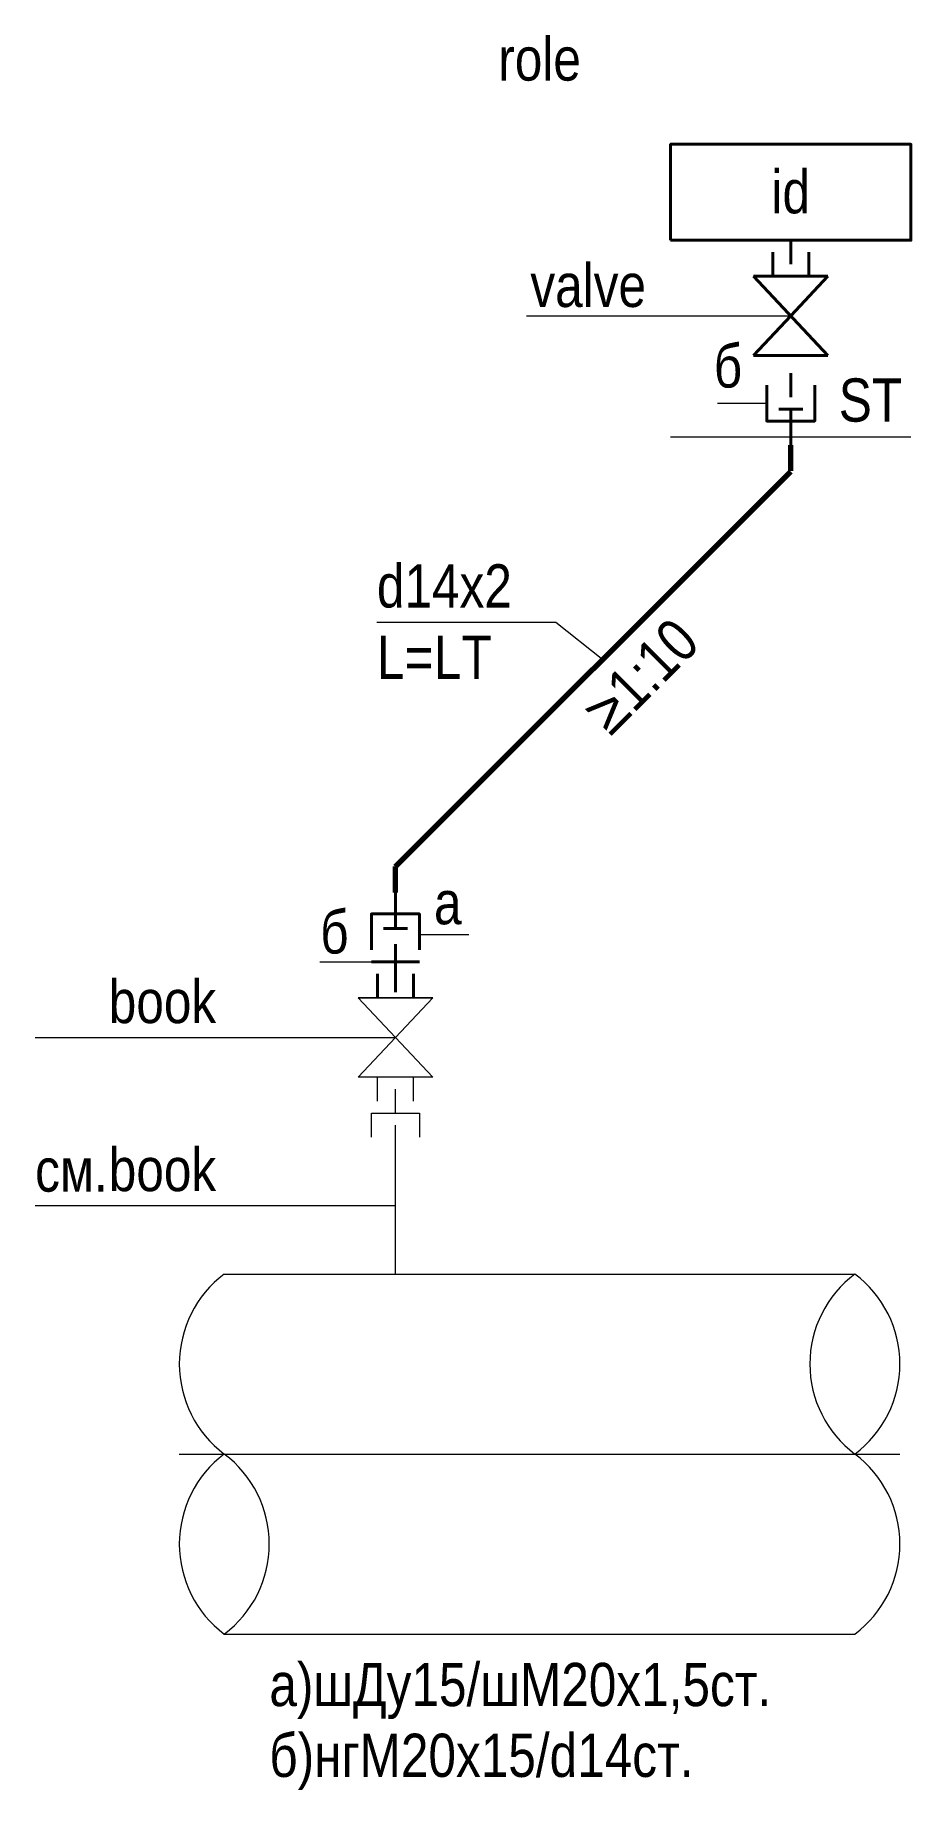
# Model space of a CAD drawing. Header units: feet. Extents: x 24 to 60.5, y -81.5 to -8.4.
import ezdxf

# ---------------------------------------------------------------- set-up
doc = ezdxf.new("R2010")
doc.units = ezdxf.units.FT
doc.header["$MEASUREMENT"] = 0
doc.linetypes.add('1_1', pattern=[2000, 1000, -1000])
doc.linetypes.add('4_2_1_2', pattern=[9000, 4000, -2000, 1000, -2000])
for name, color, linetype, lineweight in [('id_params_Ном._пера__1', 7, 'Continuous', 15), ('id_static_Ном._пера__1', 7, 'Continuous', 15), ('id_static_Ном._пера__21', 7, 'Continuous', 40), ('id_static_Ном._пера__41', 7, 'Continuous', 70)]:
    doc.layers.add(name, color=color, linetype=linetype, lineweight=lineweight)
doc.styles.add('СГЕНЕРИР_СТИЛЬ_1', font='ARIALN.TTF')

msp = doc.modelspace()

# ---------------------------------------------------------------- linework, layer by layer
at = {"layer": 'id_static_Ном._пера__1', "color": 7, "linetype": 'Continuous', "lineweight": 15}
for p, q in [((44.455, -20.082), (55.455, -20.082)), ((52.405, -23.714), (54.455, -23.714)), ((38.228, -32.843), (45.678, -32.843)), ((45.678, -32.843), (47.627, -34.398)), ((42.05, -45.875), (40, -45.875)), ((35.848, -47), (38, -47)), ((37.45, -48.5), (40.55, -48.5)), ((24, -50.15), (39, -50.15)), ((38.25, -52.8), (38.25, -51.8)), ((39.75, -52.8), (39.75, -51.8)), ((39, -53.3), (39, -52.3)), ((39, -54.3), (39, -53.8)), ((39, -60), (39, -54.3)), ((24, -57.15), (39, -57.15)), ((31.875, -60), (58.125, -60)), ((31.875, -75), (58.125, -75))]:
    msp.add_line(p, q, dxfattribs=at)
at = {"layer": 'id_static_Ном._пера__1', "color": 7, "linetype": '1_1', "lineweight": 15}
msp.add_line((50.455, -25.123), (60.455, -25.123), dxfattribs=at)
at = {"layer": 'id_static_Ном._пера__1', "color": 7, "linetype": '4_2_1_2', "lineweight": 15}
msp.add_line((30, -67.5), (60, -67.5), dxfattribs=at)
at = {"layer": 'id_static_Ном._пера__1', "color": 7, "linetype": 'Continuous', "lineweight": 15}
msp.add_lwpolyline([(40.55, -51.8), (37.45, -51.8), (40.55, -48.5), (37.45, -48.5)], close=True, dxfattribs=at)
msp.add_lwpolyline([(38, -54.3), (38, -53.3), (40, -53.3), (40, -54.3)], dxfattribs=at)
for centre, start, end in [((34.688, -63.75), 126.8699, 233.1301), ((60.938, -63.75), 126.8699, 233.1301), ((55.312, -63.75), 306.8699, 53.1301), ((34.688, -71.25), 126.8699, 233.1301), ((29.062, -71.25), 306.8699, 53.1301), ((55.312, -71.25), 306.8699, 53.1301)]:
    msp.add_arc(centre, 4.687, start, end, dxfattribs=at)
at = {"layer": 'id_static_Ном._пера__21', "color": 7, "linetype": 'Continuous', "lineweight": 40}
for p, q in [((54.705, -18.432), (54.705, -17.432)), ((55.455, -17.932), (55.455, -16.932)), ((56.205, -18.432), (56.205, -17.432)), ((57.005, -18.432), (53.905, -18.432)), ((53.905, -18.432), (57.005, -21.732)), ((55.455, -20.082), (57.005, -18.432)), ((53.905, -21.732), (55.455, -20.082)), ((57.005, -21.732), (53.905, -21.732)), ((55.455, -22.464), (55.455, -23.464)), ((54.955, -23.964), (55.955, -23.964)), ((55.455, -23.964), (55.455, -25.464)), ((39, -45.605), (39, -44.105)), ((40, -46), (40, -45)), ((38.5, -45.605), (39.5, -45.605)), ((39, -46.253), (39, -48.253)), ((38, -47), (40, -47)), ((38.25, -48.5), (38.25, -47.5)), ((39.75, -48.5), (39.75, -47.5))]:
    msp.add_line(p, q, dxfattribs=at)
msp.add_lwpolyline([(50.455, -16.932), (60.455, -16.932), (60.455, -12.932), (50.455, -12.932)], close=True, dxfattribs=at)
for points in [[(54.455, -22.964), (54.455, -24.464), (56.455, -24.464), (56.455, -22.964)], [(38, -46.5), (38, -45), (40, -45), (40, -46.5)]]:
    msp.add_lwpolyline(points, dxfattribs=at)
at = {"layer": 'id_static_Ном._пера__41'}
for p, q in [((55.455, -26.545), (55.455, -25.464)), ((39, -43.024), (55.455, -26.569)), ((39, -44.105), (39, -43.024))]:
    msp.add_line(p, q, dxfattribs=at)

# ---------------------------------------------------------------- texts
at = {"layer": 'id_params_Ном._пера__1', "color": 7, "linetype": 'Continuous', "lineweight": 15, "insert": (45, -8.482), "char_height": 1.8, "width": 30, "attachment_point": 2, "style": 'СГЕНЕРИР_СТИЛЬ_1'}
msp.add_mtext('\\A1;role', dxfattribs=at)
at = {"layer": 'id_params_Ном._пера__1', "color": 7, "linetype": 'Continuous', "lineweight": 15, "char_height": 1.8, "style": 'СГЕНЕРИР_СТИЛЬ_1'}
for s, insert, attachment_point in [('\\A1;id', (55.455, -14.012), 2), ('\\A1;valve', (44.617, -17.913), 1), ('\\A1;ST', (57.455, -22.69), 1), ('\\A1;LT', (40.599, -33.406), 1), ('\\A1;book', (27.066, -47.748), 1), ('\\A1;book', (27.066, -54.748), 1)]:
    msp.add_mtext(s, dxfattribs=dict(at, insert=insert, attachment_point=attachment_point))
at = {"layer": 'id_static_Ном._пера__1', "color": 7, "linetype": 'Continuous', "lineweight": 15, "char_height": 1.8, "style": 'СГЕНЕРИР_СТИЛЬ_1'}
for s, insert, attachment_point in [('\\A1;б', (53.433, -21.27), 3), ('\\A1;d14x2', (38.228, -30.433), 1), ('\\A1;L=', (38.228, -33.406), 1), ('\\A1;а', (40.603, -43.63), 1), ('\\A1;б', (37.051, -44.848), 3), ('\\A1;см.', (24, -54.768), 1)]:
    msp.add_mtext(s, dxfattribs=dict(at, insert=insert, attachment_point=attachment_point))
at = {"layer": 'id_static_Ном._пера__1', "color": 7, "linetype": 'Continuous', "lineweight": 15, "insert": (46.671, -36.358), "char_height": 1.8, "attachment_point": 1, "rotation": 45, "style": 'СГЕНЕРИР_СТИЛЬ_1'}
msp.add_mtext('\\A1;≥1:10', dxfattribs=at)
at = {"layer": 'id_static_Ном._пера__1', "color": 7, "linetype": 'Continuous', "lineweight": 15, "insert": (33.75, -76.202), "char_height": 1.8, "attachment_point": 1, "line_spacing_factor": 0.98287, "style": 'СГЕНЕРИР_СТИЛЬ_1'}
msp.add_mtext('\\A1;а)шДу15/шМ20х1,5ст.\\Pб)нгМ20х15/d14ст.', dxfattribs=at)

doc.saveas('drawing.dxf')
